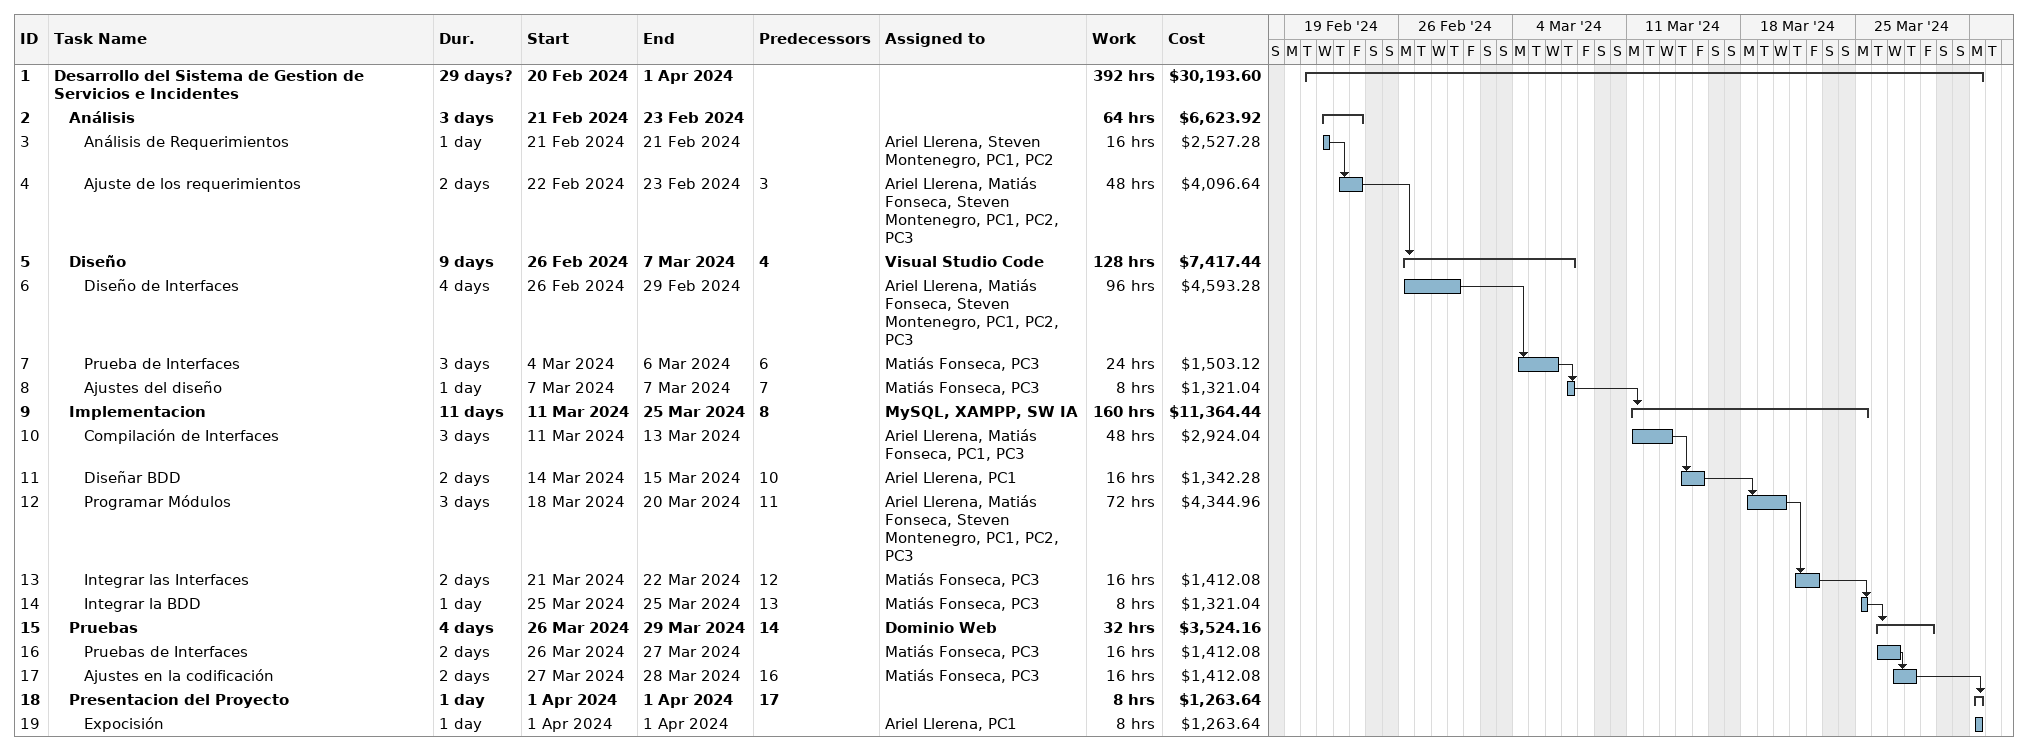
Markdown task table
| ID | Level | Task | Duration | Start | Finish | Predecessors | Resources | Work (h) | Cost ($) |
|---|---|---|---|---|---|---|---|---|---|
| 1 | 1 | **Desarrollo del Sistema de Gestion de Servicios e Incidentes** | 29d? | 2024-02-20 | 2024-04-01 |  |  | 392 | 30193.60 |
| 2 | 2 | **Análisis** | 3d | 2024-02-21 | 2024-02-23 |  |  | 64 | 6623.92 |
| 3 | 3 | Análisis de Requerimientos | 1d | 2024-02-21 | 2024-02-21 |  | Ariel Llerena, Steven Montenegro, PC1, PC2 | 16 | 2527.28 |
| 4 | 3 | Ajuste de los requerimientos | 2d | 2024-02-22 | 2024-02-23 | 3 | Ariel Llerena, Matiás Fonseca, Steven Montenegro, PC1, PC2, PC3 | 48 | 4096.64 |
| 5 | 2 | **Diseño** | 9d | 2024-02-26 | 2024-03-07 | 4 | Visual Studio Code | 128 | 7417.44 |
| 6 | 3 | Diseño de Interfaces | 4d | 2024-02-26 | 2024-02-29 |  | Ariel Llerena, Matiás Fonseca, Steven Montenegro, PC1, PC2, PC3 | 96 | 4593.28 |
| 7 | 3 | Prueba de Interfaces | 3d | 2024-03-04 | 2024-03-06 | 6 | Matiás Fonseca, PC3 | 24 | 1503.12 |
| 8 | 3 | Ajustes del diseño | 1d | 2024-03-07 | 2024-03-07 | 7 | Matiás Fonseca, PC3 | 8 | 1321.04 |
| 9 | 2 | **Implementacion** | 11d | 2024-03-11 | 2024-03-25 | 8 | MySQL, XAMPP, SW IA | 160 | 11364.44 |
| 10 | 3 | Compilación de Interfaces | 3d | 2024-03-11 | 2024-03-13 |  | Ariel Llerena, Matiás Fonseca, PC1, PC3 | 48 | 2924.04 |
| 11 | 3 | Diseñar BDD | 2d | 2024-03-14 | 2024-03-15 | 10 | Ariel Llerena, PC1 | 16 | 1342.28 |
| 12 | 3 | Programar Módulos | 3d | 2024-03-18 | 2024-03-20 | 11 | Ariel Llerena, Matiás Fonseca, Steven Montenegro, PC1, PC2, PC3 | 72 | 4344.96 |
| 13 | 3 | Integrar las Interfaces | 2d | 2024-03-21 | 2024-03-22 | 12 | Matiás Fonseca, PC3 | 16 | 1412.08 |
| 14 | 3 | Integrar la BDD | 1d | 2024-03-25 | 2024-03-25 | 13 | Matiás Fonseca, PC3 | 8 | 1321.04 |
| 15 | 2 | **Pruebas** | 4d | 2024-03-26 | 2024-03-29 | 14 | Dominio Web | 32 | 3524.16 |
| 16 | 3 | Pruebas de Interfaces | 2d | 2024-03-26 | 2024-03-27 |  | Matiás Fonseca, PC3 | 16 | 1412.08 |
| 17 | 3 | Ajustes en la codificación | 2d | 2024-03-27 | 2024-03-28 | 16 | Matiás Fonseca, PC3 | 16 | 1412.08 |
| 18 | 2 | **Presentacion del Proyecto** | 1d | 2024-04-01 | 2024-04-01 | 17 |  | 8 | 1263.64 |
| 19 | 3 | Expocisión | 1d | 2024-04-01 | 2024-04-01 |  | Ariel Llerena, PC1 | 8 | 1263.64 |
